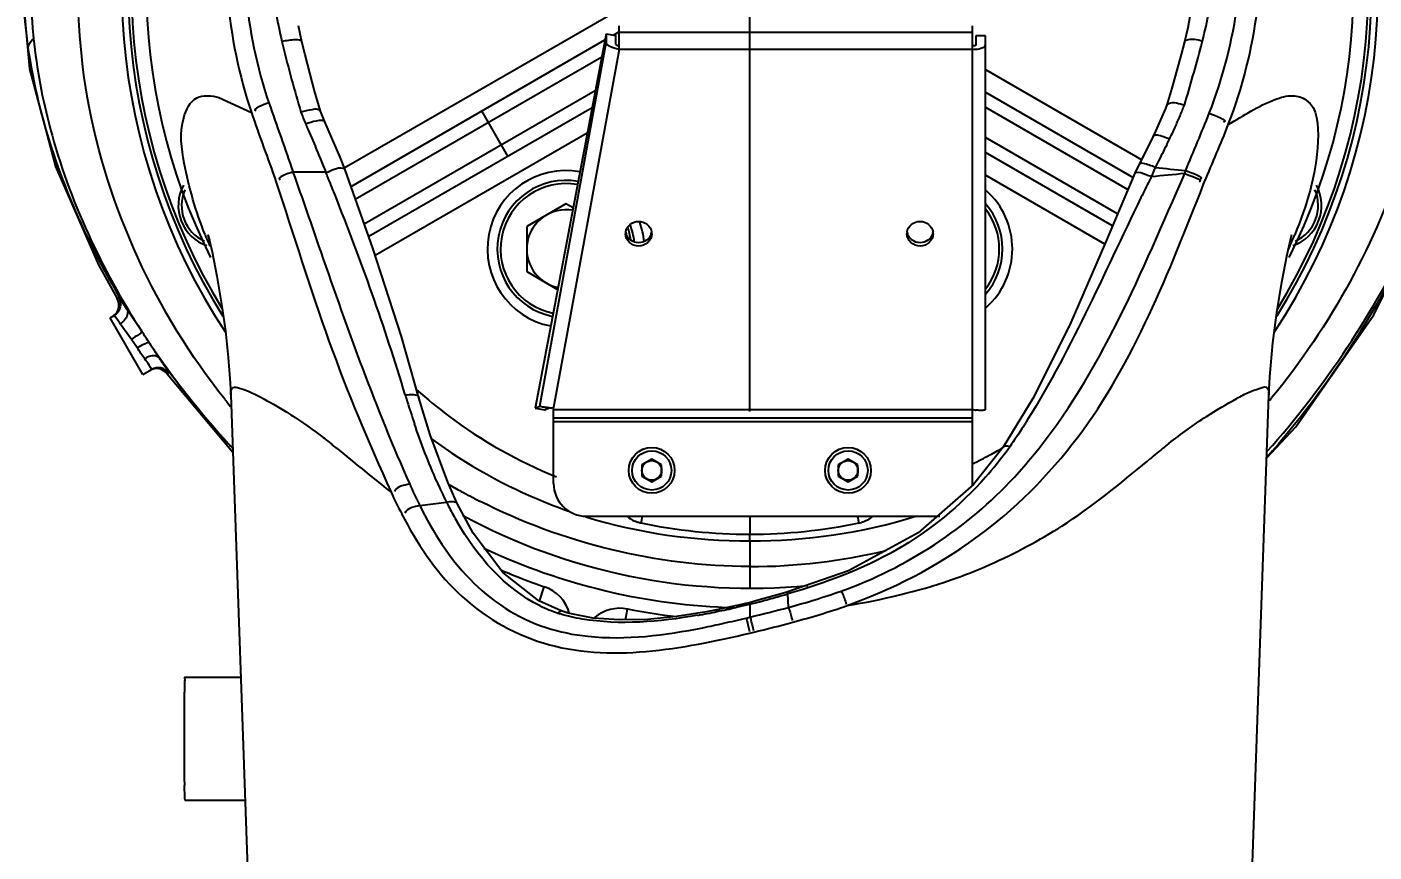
# Model space of a CAD drawing. Header units: millimetres. Extents: x 7426 to 8737, y 124 to 421.
# Drawn here: x 8496.61 to 8503.47, y 362.43 to 366.64 of the extents above; entities that cross this region are included whole.
import ezdxf

# ---------------------------------------------------------------- set-up
doc = ezdxf.new("R2010")
doc.units = ezdxf.units.MM
doc.linetypes.add('CENTER', pattern=[0.6, 0.375, -0.075, 0.075, -0.075])
for name, color, linetype in [('中心线', 7, 'Continuous'), ('外形图', 7, 'Continuous'), ('尺寸标注', 7, 'Continuous')]:
    doc.layers.add(name, color=color, linetype=linetype)
doc.styles.add('微软雅黑', font='msyh.ttc')
doc.dimstyles.new('尺寸标注_1_30比例', dxfattribs={"dimtxt": 2.1, "dimasz": 1.7, "dimexe": 0.5, "dimexo": 0.4, "dimgap": 0.5, "dimtad": 1, "dimdec": 1, "dimlfac": 30, "dimdsep": 46, "dimtxsty": '微软雅黑', "dimcen": 0.09, "dimadec": 0, "dimazin": 0, "dimtp": 0.01, "dimtm": 0.01, "dimtfac": 1, "dimtdec": 1, "dimtofl": 0, "dimtmove": 0, "dimatfit": 3, "dimfxl": 1, "dimtolj": 1, "dimarcsym": 0})

# ---------------------------------------------------------------- blocks, each defined once
blk = doc.blocks.new('*D1302')
at = {"layer": 'Defpoints', "color": 0}
for p in [(8500.291, 366.8456), (8435.7561, 338.8456), (8500.9407, 338.8456)]:
    blk.add_point(p, dxfattribs=at)
at = {"layer": '尺寸标注', "color": 0, "linetype": 'Continuous', "lineweight": -2}
for p, q in [((8499.891, 366.8456), (8435.2561, 366.8456)), ((8435.7561, 365.1456), (8435.7561, 340.5456)), ((8500.5407, 338.8456), (8435.2561, 338.8456))]:
    blk.add_line(p, q, dxfattribs=at)
at = {"layer": '尺寸标注', "color": 0}
for points in [[(8436.0394, 365.1456), (8435.4728, 365.1456), (8435.7561, 366.8456)], [(8435.4728, 340.5456), (8436.0394, 340.5456), (8435.7561, 338.8456)]]:
    blk.add_solid(points, dxfattribs=at)
at = {"layer": '尺寸标注', "color": 0, "insert": (8433.0856, 352.8456), "char_height": 2.1, "attachment_point": 2, "rotation": 90, "style": '微软雅黑'}
blk.add_mtext('\\A1;\\A1;840', dxfattribs=at)
blk = doc.blocks.new('*D1307')
at = {"layer": 'Defpoints', "color": 0}
for p in [(8500.291, 392.6122), (8561.0415, 322.1789), (8566.9943, 322.1789)]:
    blk.add_point(p, dxfattribs=at)
at = {"layer": '尺寸标注', "color": 0, "lineweight": -2}
for p, q in [((8500.691, 392.6122), (8567.4943, 392.6122)), ((8566.9943, 390.9122), (8566.9943, 323.8789)), ((8561.4415, 322.1789), (8567.4943, 322.1789))]:
    blk.add_line(p, q, dxfattribs=at)
at = {"layer": '尺寸标注', "color": 0}
for points in [[(8567.2776, 390.9122), (8566.7109, 390.9122), (8566.9943, 392.6122)], [(8566.7109, 323.8789), (8567.2776, 323.8789), (8566.9943, 322.1789)]]:
    blk.add_solid(points, dxfattribs=at)
at = {"layer": '尺寸标注', "color": 0, "insert": (8565.4036, 357.3956), "char_height": 2.1, "attachment_point": 5, "rotation": 90, "style": '微软雅黑'}
blk.add_mtext('\\A1;\\A1;2113', dxfattribs=at)

msp = doc.modelspace()

# ---------------------------------------------------------------- linework, layer by layer
at = {"layer": '中心线', "color": 7, "linetype": 'CENTER', "ltscale": 50}
msp.add_line((8500.291, 342.1789), (8500.291, 366.8456), dxfattribs=at)
at = {"layer": '外形图', "color": 0, "linetype": 'Continuous'}
for p, q in [((8498.224, 365.9216), (8499.762, 366.8096)), ((8498.0091, 366.563), (8497.9916, 366.6443)), ((8499.5586, 366.6041), (8499.1968, 364.6962)), ((8499.5586, 366.6041), (8499.5586, 366.5585)), ((8499.5586, 366.6041), (8499.6079, 366.5962)), ((8499.5958, 366.5981), (8499.6233, 366.614)), ((8499.6079, 366.5506), (8499.6079, 366.5962)), ((8499.6243, 366.5251), (8499.6243, 366.6452)), ((8499.6243, 366.6123), (8501.4243, 366.6123)), ((8501.4243, 364.3124), (8501.4243, 366.6452)), ((8501.441, 366.5935), (8501.441, 366.5479)), ((8501.491, 366.5935), (8501.441, 366.5935)), ((8501.491, 364.6896), (8501.491, 366.5935)), ((8502.5212, 366.6351), (8502.5043, 366.5639)), ((8498.2596, 365.8267), (8499.5528, 366.5733)), ((8499.2207, 364.7074), (8499.5586, 366.5585)), ((8499.6243, 366.5251), (8499.291, 364.699)), ((8501.4243, 366.5251), (8499.6243, 366.5251)), ((8498.2809, 365.762), (8499.5364, 366.4869)), ((8501.491, 366.4222), (8502.2871, 365.9625)), ((8498.1038, 366.21), (8498.0739, 366.3137)), ((8499.5036, 366.314), (8498.3271, 365.6347)), ((8502.4393, 366.3265), (8502.4145, 366.2416)), ((8497.5868, 366.2794), (8497.7525, 366.2025)), ((8501.491, 366.3067), (8502.2426, 365.8727)), ((8498.1259, 366.155), (8498.1036, 366.2105)), ((8499.4872, 366.2275), (8498.3495, 365.5707)), ((8499.0586, 365.9801), (8498.9253, 366.211)), ((8501.491, 366.2297), (8502.2163, 365.8109)), ((8498.0397, 366.118), (8498.078, 366.0301)), ((8498.1424, 366.1162), (8498.1259, 366.155)), ((8498.2034, 365.9751), (8498.1424, 366.1162)), ((8502.3575, 366.1082), (8502.3437, 366.0793)), ((8499.4626, 366.0979), (8498.3825, 365.4742)), ((8502.1638, 365.6873), (8501.491, 366.0758)), ((8502.3437, 366.0793), (8502.2869, 365.9661)), ((8498.2299, 365.9113), (8498.2034, 365.9751)), ((8502.1375, 365.6255), (8501.491, 365.9988)), ((8498.23, 365.9111), (8498.2299, 365.9113)), ((8502.2716, 365.9358), (8502.2516, 365.8938)), ((8502.2869, 365.9661), (8502.2716, 365.9358)), ((8502.5056, 365.8918), (8502.5108, 365.9073)), ((8498.1333, 365.8995), (8497.964, 365.8995)), ((8502.098, 365.5328), (8501.491, 365.8833)), ((8502.342, 365.8915), (8502.3356, 365.8754)), ((8502.6019, 365.8378), (8502.6068, 365.8499)), ((8499.3542, 365.7385), (8499.1542, 365.6231)), ((8499.3905, 365.7176), (8499.3542, 365.7385)), ((8499.1542, 365.6231), (8499.1542, 365.3921)), ((8499.1542, 365.3921), (8499.3116, 365.3013)), ((8497.0767, 365.2597), (8497.0685, 365.255)), ((8497.0322, 365.1566), (8497.0525, 365.1683)), ((8497.1989, 364.8679), (8497.0322, 365.1566)), ((8497.1937, 365.0878), (8497.1183, 365.2012)), ((8497.1412, 365.0459), (8497.0844, 365.1268)), ((8497.1989, 364.8679), (8497.2435, 364.8936)), ((8497.3223, 364.8707), (8497.3305, 364.8755)), ((8497.3223, 364.8707), (8497.658, 364.4719)), ((8501.7318, 364.7464), (8501.5801, 364.4974)), ((8499.1968, 364.6962), (8499.2207, 364.7074)), ((8499.1968, 364.6962), (8499.2461, 364.6882)), ((8499.2461, 364.6882), (8499.268, 364.6986)), ((8499.291, 364.3124), (8499.291, 364.699)), ((8499.291, 364.6896), (8501.4243, 364.6896)), ((8501.4243, 364.6457), (8499.291, 364.6457)), ((8499.291, 364.6291), (8501.4243, 364.6291)), ((8497.6573, 364.4906), (8497.6499, 364.4987)), ((8498.1885, 364.4902), (8498.2667, 364.4263)), ((8501.5801, 364.4974), (8501.5801, 364.4973)), ((8499.791, 364.4368), (8499.741, 364.4079)), ((8499.741, 364.4079), (8499.741, 364.3502)), ((8499.841, 364.4079), (8499.791, 364.4368)), ((8499.841, 364.3502), (8499.841, 364.4079)), ((8500.791, 364.4368), (8500.741, 364.4079)), ((8500.741, 364.4079), (8500.741, 364.3502)), ((8500.841, 364.4079), (8500.791, 364.4368)), ((8500.841, 364.3502), (8500.841, 364.4079)), ((8499.741, 364.3502), (8499.791, 364.3213)), ((8499.791, 364.3213), (8499.841, 364.3502)), ((8500.741, 364.3502), (8500.791, 364.3213)), ((8500.791, 364.3213), (8500.841, 364.3502)), ((8498.8006, 364.2107), (8498.752, 364.3198)), ((8498.6093, 364.1999), (8498.6776, 364.2086)), ((8498.6776, 364.2086), (8498.7458, 364.2173)), ((8498.8006, 364.2107), (8498.8006, 364.2107)), ((8499.4577, 364.1457), (8501.2577, 364.1457)), ((8500.2909, 364.1457), (8500.2909, 364.0522)), ((8500.2909, 364.0196), (8500.2909, 364.0522)), ((8500.2909, 364.0196), (8500.2909, 363.8889)), ((8500.2909, 363.8889), (8500.2909, 363.7789)), ((8500.7934, 363.8673), (8500.4789, 363.7582)), ((8499.2188, 363.7133), (8499.2438, 363.7865)), ((8499.3296, 363.6635), (8499.2168, 363.7142)), ((8500.3327, 363.717), (8500.2876, 363.7047)), ((8500.4627, 363.7535), (8500.3327, 363.717)), ((8500.4789, 363.7582), (8500.4627, 363.7535)), ((8500.4835, 363.7497), (8500.4789, 363.7582)), ((8500.4868, 363.6811), (8500.4835, 363.7497)), ((8499.313, 363.6518), (8499.3296, 363.6635)), ((8499.3653, 363.6522), (8499.3296, 363.6635)), ((8499.6575, 363.6175), (8499.6683, 363.6727)), ((8500.1208, 363.6686), (8500.0699, 363.6586)), ((8500.2474, 363.6957), (8500.1208, 363.6686)), ((8500.1234, 363.6597), (8500.1208, 363.6686)), ((8500.2723, 363.6922), (8500.2218, 363.6808)), ((8500.2693, 363.7006), (8500.2474, 363.6957)), ((8500.2877, 363.7047), (8500.2694, 363.7006)), ((8500.2827, 363.6945), (8500.2723, 363.6921)), ((8500.291, 363.6965), (8500.2827, 363.6945)), ((8500.2929, 363.6969), (8500.2879, 363.7047)), ((8500.291, 363.6964), (8500.291, 363.631)), ((8500.2715, 363.6263), (8500.291, 363.631)), ((8500.291, 363.5498), (8500.3114, 363.5545)), ((8497.4129, 363.3256), (8497.698, 363.3256)), ((8497.4129, 362.6989), (8497.7199, 362.6989))]:
    msp.add_line(p, q, dxfattribs=at)
for points in [[(8497.1325, 368.6308), (8496.9639, 368.3499), (8496.7446, 367.858), (8496.619, 367.3807), (8496.5781, 366.9102), (8496.6214, 366.4264), (8496.7537, 365.9283), (8496.9726, 365.4276), (8497.0685, 365.255)], [(8502.5559, 366.8537), (8502.5496, 366.7992), (8502.5212, 366.6351)], [(8498.0739, 366.3137), (8498.0254, 366.4966), (8498.0091, 366.563)], [(8502.5043, 366.5639), (8502.4871, 366.4984), (8502.4393, 366.3265)], [(8502.4147, 366.2422), (8502.4073, 366.2235), (8502.3575, 366.1082)], [(8498.6052, 364.7487), (8498.5167, 365.0618), (8498.3703, 365.5117), (8498.23, 365.9111)], [(8502.3552, 365.9233), (8502.3485, 365.9075), (8502.342, 365.8915)], [(8502.2516, 365.8938), (8502.1016, 365.5413), (8501.9211, 365.1214), (8501.7318, 364.7464)], [(8502.9229, 364.441), (8503.0715, 364.6007), (8503.4685, 365.1726), (8503.7782, 365.7938)], [(8497.5408, 365.5518), (8497.5318, 365.578), (8497.5336, 365.5706), (8497.5519, 365.4939), (8497.5768, 365.3691), (8497.6005, 365.2272), (8497.6196, 365.0903), (8497.6345, 364.9551), (8497.6443, 364.8263), (8497.6479, 364.7631)], [(8502.9341, 364.7628), (8502.9396, 364.8568), (8502.9551, 365.0288), (8502.9768, 365.1961), (8503.0012, 365.347), (8503.0252, 365.471), (8503.0443, 365.5546), (8503.0512, 365.5811)], [(8497.6478, 364.7642), (8497.8468, 359.0638), (8497.837, 353.2175), (8497.6159, 347.4026), (8497.2031, 341.7973)], [(8498.752, 364.3198), (8498.6627, 364.5598), (8498.605, 364.7496)], [(8503.3788, 341.7981), (8502.9661, 347.4023), (8502.745, 353.2177), (8502.7352, 359.0645), (8502.9342, 364.7643)], [(8501.5801, 364.4973), (8501.4291, 364.3079), (8501.1484, 364.0613), (8500.7934, 363.8673)], [(8499.2168, 363.7142), (8499.0322, 363.8594), (8498.8823, 364.0588), (8498.8006, 364.2107)], [(8500.0699, 363.6586), (8499.9172, 363.634), (8499.769, 363.6197), (8499.627, 363.6169), (8499.4925, 363.6268), (8499.3653, 363.6522)]]:
    msp.add_lwpolyline(points, dxfattribs=at)
for centre, radius in [((8499.791, 364.3791), 0.1167), ((8499.791, 364.3791), 0.1), ((8500.791, 364.3791), 0.1167), ((8500.791, 364.3791), 0.1), ((8499.791, 364.3791), 0.05), ((8500.791, 364.3791), 0.05)]:
    msp.add_circle(centre, radius, dxfattribs=at)
at = {"layer": '外形图', "color": 0}
for centre, radius, start, end in [((8500.291, 338.8456), 53.7667, 295, 170), ((8472.7164, 343.7077), 25.7597, 14.99999, 89.61716)]:
    msp.add_arc(centre, radius, start, end, dxfattribs=at)
at = {"layer": '外形图', "color": 0, "linetype": 'Continuous'}
for centre, radius, start, end in [((8500.291, 366.8456), 3.2, 99.08584, 213.39385), ((8500.291, 366.8456), 3.1667, 99.15871, 212.04565), ((8500.291, 366.8456), 3.15, 99.26819, 211.44089), ((8500.291, 366.8456), 3.1667, 327.95227, 80.84129), ((8500.291, 366.8456), 3.2, 326.62591, 80.91416), ((8500.291, 366.8456), 3.15, 328.5436, 80.73278), ((8500.291, 366.8456), 3.0745, 99.31628, 206.69211), ((8500.291, 366.8456), 3.0745, 333.2877, 79.71098), ((8499.8858, 367.036), 2.0337, 184.75047, 193.40912), ((8500.6092, 367.0837), 2.0526, 345.45475, 354.08855), ((8503.7977, 367.9697), 6.0555, 193.41888, 193.66899), ((8504.5839, 368.1683), 6.8664, 193.72909, 196.61687), ((8501.4244, 366.7148), 0.1897, 269.96811, 275.0141), ((8493.9156, 368.8339), 8.9713, 343.19681, 345.19188), ((8495.1612, 368.4975), 7.6811, 345.24283, 345.4527), ((8498.1084, 365.8867), 0.3346, 98.39849, 108.12366), ((8500.1121, 367.0145), 2.2581, 201.01647, 202.68766), ((8500.3707, 367.0709), 2.2891, 335.67806, 337.25185), ((8500.3564, 367.0769), 2.3046, 337.25158, 338.71797), ((8500.5294, 367.1904), 2.7109, 202.71567, 203.30397), ((8500.3357, 367.087), 2.3276, 334.02428, 335.67127), ((8499.8824, 367.3088), 2.8322, 333.37361, 334.00549), ((8491.9997, 363.381), 6.6306, 22.32356, 23.5488), ((8499.3542, 365.5076), 0.4, 79.74953, 258.77457), ((8514.2529, 359.8886), 13.3406, 152.97244, 153.10517), ((8503.6018, 377.2528), 11.3978, 263.72104, 264.50735), ((8492.6779, 363.615), 5.9119, 22.46937, 22.73312), ((8491.9436, 363.3129), 6.7058, 21.65483, 22.45663), ((8499.3542, 365.5076), 0.35, 79.82182, 258.70768), ((8499.3542, 365.5076), 0.3333, 79.84754, 258.67759), ((8507.7152, 363.1237), 6.0425, 153.10992, 154.02917), ((8506.7186, 363.6265), 4.9263, 152.83848, 153.08269), ((8503.6352, 353.3544), 12.5882, 95.14844, 95.92571), ((8497.5963, 365.7294), 0.2167, 151.66475, 250.86423), ((8497.5963, 365.7294), 0.2, 156.57524, 245.18615), ((8501.2278, 365.5076), 0.4, 311.88845, 48.11155), ((8502.9856, 365.7294), 0.2167, 289.13578, 28.33526), ((8502.9856, 365.7294), 0.2, 294.81386, 23.42476), ((8499.3542, 365.5076), 0.2, 80.23815, 258.28857), ((8501.2278, 365.5076), 0.35, 318.86765, 41.13235), ((8501.2278, 365.5076), 0.3333, 322.31665, 37.68335), ((8499.3542, 365.5076), 0.35, 5.99591, 20.93635), ((8499.3542, 365.5076), 0.4, 5.50513, 20), ((8499.6179, 366.4227), 2.2642, 201.81247, 202.70371), ((8499.7166, 365.5854), 0.059, 171.535, 179.9769), ((8499.7173, 365.6026), 0.0597, 188.42307, 196.41482), ((8499.717, 365.6026), 0.0594, 196.42015, 197.57706), ((8499.3542, 365.5076), 0.3333, 7.82381, 19.42794), ((8499.7316, 365.6026), 0.0594, 342.49537, 343.57885), ((8499.7313, 365.6026), 0.0597, 343.58427, 351.54259), ((8499.732, 365.5854), 0.059, 0.02297, 8.43048), ((8501.15, 365.5854), 0.059, 171.51544, 179.97682), ((8501.1506, 365.6026), 0.0597, 188.40398, 196.41407), ((8501.1504, 365.6026), 0.0594, 196.41933, 197.63113), ((8501.1649, 365.6026), 0.0594, 342.49681, 343.57897), ((8501.1647, 365.6026), 0.0597, 343.58443, 351.58659), ((8501.1653, 365.5854), 0.059, 0.02289, 8.47194), ((8500.9234, 366.4384), 2.3079, 336.51538, 338.16568), ((8499.6861, 366.4512), 2.3381, 202.70251, 203.39651), ((8500.8794, 366.4573), 2.3557, 336.17142, 336.51921), ((8497.011, 365.2213), 0.0667, 308.02085, 30.40427), ((8494.2719, 363.1757), 3.423, 34.7509, 34.92687), ((8484.9758, 357.0032), 14.6505, 33.21393, 33.4929), ((8500.9606, 367.5351), 4.4922, 213.92032, 222.2324), ((8501.0861, 367.655), 4.6658, 215.41501, 222.2881), ((8497.2686, 364.8311), 0.0667, 36.40092, 119.99868), ((8497.2768, 364.836), 0.0666, 36.38095, 120.00445), ((8500.393, 366.9484), 3.5468, 218.50747, 219.22796), ((8502.5157, 365.9575), 4.1553, 196.69647, 197.17761), ((8500.3957, 366.8227), 2.7163, 228.42945, 232.87629), ((8500.018, 367.1548), 3.7916, 320.36121, 320.64567), ((8502.6405, 365.9956), 4.2858, 197.1715, 198.76205), ((8499.2741, 364.9253), 0.227, 268.43478, 268.93727), ((8499.2741, 364.925), 0.2267, 268.93694, 269.78767), ((8499.2742, 364.9189), 0.2205, 269.75229, 274.37201), ((8501.4701, 364.9002), 0.2155, 257.73354, 262.10947), ((8501.4701, 364.8998), 0.2152, 262.0937, 262.37647), ((8501.1419, 367.6974), 4.7356, 222.21296, 222.49023), ((8493.879, 359.2064), 6.8184, 50.79948, 51.06199), ((8500.0682, 365.6004), 1.8978, 318.57844, 323.8591), ((8500.32, 366.6937), 2.5343, 298.07924, 299.76148), ((8500.0273, 365.6311), 1.949, 323.83959, 324.50902), ((8507.1239, 358.6659), 7.5042, 129.08378, 129.83442), ((8504.9883, 361.2883), 4.1221, 128.61954, 129.02278), ((8504.5847, 361.7929), 3.476, 128.41398, 128.61267), ((8516.3164, 386.6296), 28.6143, 230.89126, 231.39767), ((8500.2855, 366.7576), 2.6069, 295.90981, 298.08742), ((8499.6944, 366.1307), 2.6391, 317.42805, 320.53726), ((8500.906, 365.2956), 2.4144, 203.75009, 206.52686), ((8500.3793, 367.1063), 3.2344, 239.89836, 241.19738), ((8500.391, 367.1276), 3.2587, 241.19709, 243.05146), ((8499.4577, 364.3124), 0.1667, 180, 270), ((8501.2577, 364.3124), 0.1667, 356.61167, 0), ((8500.5589, 365.125), 2.0277, 206.59256, 207.49093), ((8500.3977, 365.0402), 1.8455, 207.46726, 210.03846), ((8500.2366, 366.6507), 2.6267, 247.96155, 250.68074), ((8500.291, 366.8456), 3.0667, 241.48091, 275.52897), ((8499.7747, 364.2741), 0.1691, 229.6116, 245.08977), ((8484.6267, 367.2111), 15.4249, 348.40064, 348.53713), ((8513.6916, 366.7534), 13.1154, 191.46829, 191.6288), ((8500.8162, 364.2508), 0.144, 281.68969, 287.16633), ((8500.291, 366.8456), 3.1667, 244.66062, 268.54905), ((8500.2884, 366.8982), 3.0093, 270.04818, 283.3822), ((8500.291, 366.8456), 3.2333, 246.88674, 251.10311), ((8499.1791, 363.5973), 0.2, 16.05932, 71.10311), ((8495.9021, 380.1607), 17.039, 284.92661, 285.12111), ((8497.3377, 374.8371), 11.5252, 285.13504, 285.55355), ((8499.1561, 368.3277), 4.7667, 285.47681, 286.16952), ((8499.5746, 364.4172), 0.8089, 244.20893, 251.13256), ((8499.5159, 364.2446), 0.6265, 251.11135, 252.26327), ((8499.6298, 363.4765), 0.2, 78.89689, 130.48711), ((8500.291, 366.8456), 3.2333, 258.89689, 263.3789), ((8499.4553, 366.862), 3.2713, 280.00747, 281.7839), ((8499.7918, 365.4893), 1.8586, 280.27136, 281.80851), ((8499.4628, 367.0623), 3.4656, 281.81105, 282.65108), ((8498.9901, 368.8104), 5.3394, 281.46866, 282.62562), ((8497.8426, 373.9357), 10.5916, 282.62289, 283.25697)]:
    msp.add_arc(centre, radius, start, end, dxfattribs=at)
for points, knots in [([(8497.6176, 364.7402), (8497.2672, 365.1805), (8496.8909, 365.9896), (8496.8452, 367.1294), (8497.1032, 368.2422), (8497.9273, 369.4535), (8498.945, 370.0332), (8499.4848, 370.1949)], [0, 0, 0, 0, 0.249382, 0.374982, 0.500615, 0.750229, 1, 1, 1, 1]), ([(8500.291, 369.6055), (8499.8775, 369.6073), (8499.0383, 369.4142), (8498.0552, 368.5956), (8497.5546, 367.429), (8497.6242, 366.5834), (8497.7525, 366.2025)], [0, 0, 0, 0, 0.252663, 0.504685, 0.754386, 1, 1, 1, 1]), ([(8502.7275, 366.1413), (8502.8729, 366.5176), (8502.9824, 367.361), (8502.5241, 368.5521), (8501.5531, 369.3995), (8500.7084, 369.6036), (8500.291, 369.6055)], [0, 0, 0, 0, 0.245346, 0.493947, 0.746168, 1, 1, 1, 1]), ([(8500.2892, 369.5186), (8499.8912, 369.5199), (8499.0839, 369.335), (8498.1351, 368.5516), (8497.6492, 367.4312), (8497.7167, 366.6176), (8497.8411, 366.2521)], [0, 0, 0, 0, 0.252824, 0.504971, 0.754657, 1, 1, 1, 1]), ([(8502.6303, 366.1991), (8502.7717, 366.5593), (8502.8802, 367.3689), (8502.4389, 368.5129), (8501.5025, 369.3235), (8500.6904, 369.5172), (8500.2892, 369.5186)], [0, 0, 0, 0, 0.245056, 0.493552, 0.745911, 1, 1, 1, 1]), ([(8496.6158, 366.5351), (8496.5824, 366.769), (8496.5786, 367.219), (8496.764, 367.9814), (8497.0269, 368.4678), (8497.2225, 368.7414)], [0, 0, 0, 0, 0.303088, 0.568616, 1, 1, 1, 1]), ([(8496.9224, 368.162), (8496.8192, 367.938), (8496.6436, 367.4223), (8496.6121, 366.8727), (8496.6425, 366.5808)], [0, 0, 0, 0, 0.456579, 1, 1, 1, 1]), ([(8496.6158, 366.5351), (8496.6161, 366.5388), (8496.6201, 366.5564), (8496.6323, 366.5709), (8496.6425, 366.5808)], [0, 0, 0, 0, 0.206777, 1, 1, 1, 1]), ([(8497.1183, 365.2012), (8497.0628, 365.2917), (8496.829, 365.7066), (8496.6681, 366.1682), (8496.6158, 366.5351)], [0, 0, 0, 0, 0.222554, 1, 1, 1, 1]), ([(8496.6424, 366.5808), (8496.6585, 366.426), (8496.757, 365.8995), (8496.9885, 365.4053), (8497.1937, 365.0878)], [0, 0, 0, 0, 0.291617, 1, 1, 1, 1]), ([(8498.0091, 366.563), (8498.0064, 366.5739), (8497.9577, 366.5737), (8497.9303, 366.5697), (8497.9075, 366.5644)], [0, 0, 0, 0, 0.324069, 1, 1, 1, 1]), ([(8499.6243, 366.5251), (8499.6083, 366.5277), (8499.5866, 366.5337), (8499.5648, 366.5465), (8499.5586, 366.5549), (8499.5586, 366.5585)], [0, 0, 0, 0, 0.634392, 0.859394, 1, 1, 1, 1]), ([(8499.6079, 366.5506), (8499.6079, 366.5483), (8499.6149, 366.5443), (8499.6203, 366.5429), (8499.6243, 366.5422)], [0, 0, 0, 0, 0.359008, 1, 1, 1, 1]), ([(8501.441, 366.5479), (8501.441, 366.5458), (8501.4336, 366.5425), (8501.4283, 366.5422), (8501.4243, 366.5422)], [0, 0, 0, 0, 0.347223, 1, 1, 1, 1]), ([(8501.441, 366.5258), (8501.4533, 366.5269), (8501.4703, 366.5289), (8501.491, 366.5413), (8501.491, 366.5479)], [0, 0, 0, 0, 0.651646, 1, 1, 1, 1]), ([(8502.5043, 366.5639), (8502.5053, 366.5677), (8502.5365, 366.5858), (8502.5689, 366.5742), (8502.596, 366.5682)], [0, 0, 0, 0, 0.122402, 1, 1, 1, 1]), ([(8503.7394, 366.4521), (8503.7115, 366.2966), (8503.5604, 365.685), (8503.2487, 365.1148), (8502.9499, 364.7504)], [0, 0, 0, 0, 0.250995, 1, 1, 1, 1]), ([(8497.5158, 365.5814), (8497.4689, 365.6985), (8497.4128, 365.8955), (8497.3795, 366.1375), (8497.4582, 366.299), (8497.5505, 366.29), (8497.5868, 366.2794)], [0, 0, 0, 0, 0.447914, 0.722757, 0.865674, 1, 1, 1, 1]), ([(8502.4143, 366.2406), (8502.4159, 366.2448), (8502.4445, 366.2643), (8502.4782, 366.248), (8502.5038, 366.2404)], [0, 0, 0, 0, 0.142496, 1, 1, 1, 1]), ([(8502.7275, 366.1413), (8502.8036, 366.1889), (8502.9063, 366.252), (8503.0475, 366.2979), (8503.1818, 366.2571), (8503.1969, 365.937), (8503.1265, 365.7318), (8503.0657, 365.58)], [0, 0, 0, 0, 0.23529, 0.316232, 0.38024, 0.571383, 1, 1, 1, 1]), ([(8498.1042, 366.2085), (8498.102, 366.2141), (8498.085, 366.2225), (8498.0694, 366.2192), (8498.0595, 366.2177)], [0, 0, 0, 0, 0.374093, 1, 1, 1, 1]), ([(8498.1258, 366.155), (8498.1238, 366.1598), (8498.1058, 366.1643), (8498.092, 366.1616), (8498.0823, 366.1598)], [0, 0, 0, 0, 0.341902, 1, 1, 1, 1]), ([(8502.4281, 366.0675), (8502.4183, 366.0717), (8502.3945, 366.0792), (8502.3516, 366.0955), (8502.3438, 366.0792)], [0, 0, 0, 0, 0.372533, 1, 1, 1, 1]), ([(8502.9241, 364.4749), (8503.2213, 364.8074), (8503.5573, 365.3149), (8503.7861, 365.8673), (8503.8368, 366.01)], [0, 0, 0, 0, 0.746461, 1, 1, 1, 1]), ([(8503.8504, 366.0246), (8503.7993, 365.878), (8503.568, 365.311), (8503.227, 364.7894), (8502.9252, 364.4469)], [0, 0, 0, 0, 0.25389, 1, 1, 1, 1]), ([(8498.2295, 365.9115), (8498.2279, 365.9152), (8498.1907, 365.928), (8498.1602, 365.9058), (8498.1323, 365.8952)], [0, 0, 0, 0, 0.118059, 1, 1, 1, 1]), ([(8502.3552, 365.9233), (8502.3455, 365.9276), (8502.3221, 365.9354), (8502.2797, 365.9518), (8502.2717, 365.9358)], [0, 0, 0, 0, 0.372222, 1, 1, 1, 1]), ([(8497.8766, 365.852), (8497.9669, 365.5808), (8498.1313, 365.0415), (8498.3479, 364.5201), (8498.4636, 364.2677)], [0, 0, 0, 0, 0.507244, 1, 1, 1, 1]), ([(8497.9634, 365.8995), (8498.0118, 365.7644), (8498.1946, 365.2286), (8498.3865, 364.6947), (8498.5582, 364.3085)], [0, 0, 0, 0, 0.253517, 1, 1, 1, 1]), ([(8500.7779, 363.6879), (8501.0137, 363.7708), (8501.459, 363.9993), (8502.1594, 364.6984), (8502.4247, 365.3908), (8502.6019, 365.8378)], [0, 0, 0, 0, 0.256828, 0.505835, 1, 1, 1, 1]), ([(8502.2555, 365.8964), (8502.2547, 365.8962), (8502.2531, 365.8957), (8502.252, 365.8944), (8502.2517, 365.8938)], [0, 0, 0, 0, 0.563364, 1, 1, 1, 1]), ([(8502.3356, 365.8754), (8502.327, 365.879), (8502.3014, 365.8878), (8502.2733, 365.9009), (8502.2555, 365.8964)], [0, 0, 0, 0, 0.338173, 1, 1, 1, 1]), ([(8499.6583, 365.5941), (8499.6605, 365.6088), (8499.6776, 365.6377), (8499.7243, 365.6533), (8499.7711, 365.6377), (8499.7882, 365.6087), (8499.7904, 365.594)], [0, 0, 0, 0, 0.24501, 0.499998, 0.754983, 1, 1, 1, 1]), ([(8501.0916, 365.5941), (8501.0938, 365.6088), (8501.1109, 365.6377), (8501.1577, 365.6533), (8501.2044, 365.6377), (8501.2215, 365.6088), (8501.2237, 365.5941)], [0, 0, 0, 0, 0.245003, 0.499984, 0.75498, 1, 1, 1, 1]), ([(8499.791, 365.5854), (8499.791, 365.5693), (8499.7755, 365.5352), (8499.7243, 365.5164), (8499.6731, 365.5352), (8499.6577, 365.5693), (8499.6577, 365.5854)], [0, 0, 0, 0, 0.24451, 0.499992, 0.755477, 1, 1, 1, 1]), ([(8499.7882, 365.5847), (8499.7842, 365.5719), (8499.7663, 365.5482), (8499.7244, 365.5356), (8499.6824, 365.5482), (8499.6645, 365.5718), (8499.6604, 365.5846)], [0, 0, 0, 0, 0.2456, 0.499977, 0.754367, 1, 1, 1, 1]), ([(8501.2243, 365.5854), (8501.2243, 365.5693), (8501.2089, 365.5352), (8501.1577, 365.5164), (8501.1065, 365.5352), (8501.091, 365.5693), (8501.091, 365.5854)], [0, 0, 0, 0, 0.24451, 0.499992, 0.755477, 1, 1, 1, 1]), ([(8501.2216, 365.5847), (8501.2175, 365.5719), (8501.1996, 365.5482), (8501.1577, 365.5356), (8501.1158, 365.5481), (8501.0979, 365.5718), (8501.0938, 365.5846)], [0, 0, 0, 0, 0.245603, 0.499961, 0.754349, 1, 1, 1, 1]), ([(8497.1183, 365.2012), (8497.1127, 365.2097), (8497.103, 365.2238), (8497.0903, 365.2442), (8497.0824, 365.2519), (8497.0781, 365.2605), (8497.0767, 365.2597)], [0, 0, 0, 0, 0.422821, 0.73731, 0.931635, 1, 1, 1, 1]), ([(8497.0784, 365.1354), (8497.0725, 365.1438), (8497.0644, 365.1498), (8497.0557, 365.1701), (8497.0525, 365.1683)], [0, 0, 0, 0, 0.736426, 1, 1, 1, 1]), ([(8497.1183, 365.2012), (8497.128, 365.1838), (8497.1137, 365.1481), (8497.0916, 365.1313), (8497.0844, 365.1268)], [0, 0, 0, 0, 0.699649, 1, 1, 1, 1]), ([(8497.1937, 365.0878), (8497.1934, 365.0806), (8497.1683, 365.0683), (8497.1539, 365.0543), (8497.1412, 365.0459)], [0, 0, 0, 0, 0.321049, 1, 1, 1, 1]), ([(8497.2329, 365.0282), (8497.227, 365.033), (8497.2008, 365.0197), (8497.1833, 365.0115), (8497.1707, 365.0032)], [0, 0, 0, 0, 0.33429, 1, 1, 1, 1]), ([(8497.2835, 364.9512), (8497.2803, 364.9553), (8497.2568, 364.9702), (8497.2265, 364.9593), (8497.2087, 364.9481)], [0, 0, 0, 0, 0.199136, 1, 1, 1, 1]), ([(8497.2361, 364.9081), (8497.2344, 364.9107), (8497.2255, 364.9242), (8497.2162, 364.9374), (8497.2087, 364.9481)], [0, 0, 0, 0, 0.19378, 1, 1, 1, 1]), ([(8497.3305, 364.8755), (8497.3322, 364.8765), (8497.3239, 364.886), (8497.3193, 364.8983), (8497.3018, 364.9229), (8497.2905, 364.9408), (8497.2835, 364.9512)], [0, 0, 0, 0, 0.067211, 0.262951, 0.579063, 1, 1, 1, 1]), ([(8497.2435, 364.8936), (8497.2447, 364.8944), (8497.2395, 364.9013), (8497.2382, 364.9047), (8497.2361, 364.9081)], [0, 0, 0, 0, 0.258214, 1, 1, 1, 1]), ([(8497.6478, 364.7642), (8497.6471, 364.7772), (8497.6506, 364.8116), (8497.6988, 364.7964), (8497.741, 364.7829), (8497.8235, 364.7405), (8497.9457, 364.6696), (8498.0471, 364.601), (8498.1017, 364.5593)], [0, 0, 0, 0, 0.071202, 0.130554, 0.219915, 0.334794, 0.624625, 1, 1, 1, 1]), ([(8502.4249, 364.5165), (8502.4866, 364.5654), (8502.5991, 364.6477), (8502.7378, 364.7277), (8502.8291, 364.7784), (8502.8766, 364.7931), (8502.9287, 364.8144), (8502.9349, 364.7777), (8502.9342, 364.7643)], [0, 0, 0, 0, 0.382199, 0.67101, 0.785697, 0.875088, 0.934943, 1, 1, 1, 1]), ([(8499.2423, 364.7007), (8499.2371, 364.7015), (8499.2302, 364.7028), (8499.2233, 364.7054), (8499.221, 364.7067), (8499.2207, 364.7074)], [0, 0, 0, 0, 0.69116, 0.895263, 1, 1, 1, 1]), ([(8499.2679, 364.6984), (8499.2655, 364.6985), (8499.257, 364.6989), (8499.2484, 364.6997), (8499.2423, 364.7007)], [0, 0, 0, 0, 0.272626, 1, 1, 1, 1]), ([(8501.491, 364.6896), (8501.491, 364.6881), (8501.4847, 364.686), (8501.4759, 364.6849), (8501.4598, 364.6846), (8501.4481, 364.6857), (8501.4416, 364.6866)], [0, 0, 0, 0, 0.086732, 0.292651, 0.606727, 1, 1, 1, 1]), ([(8501.6142, 364.4996), (8501.6073, 364.5015), (8501.596, 364.5041), (8501.5832, 364.5007), (8501.5804, 364.4972)], [0, 0, 0, 0, 0.610695, 1, 1, 1, 1]), ([(8501.7038, 363.9929), (8501.7639, 364.0251), (8501.982, 364.1502), (8502.1764, 364.3113), (8502.317, 364.4283)], [0, 0, 0, 0, 0.27144, 1, 1, 1, 1]), ([(8501.4913, 364.3448), (8501.3621, 364.1985), (8501.0499, 363.9425), (8500.6749, 363.8054), (8500.4835, 363.7497)], [0, 0, 0, 0, 0.494659, 1, 1, 1, 1]), ([(8498.6093, 364.1999), (8498.6771, 364.0651), (8498.8402, 363.8022), (8499.1067, 363.6251), (8499.253, 363.5779)], [0, 0, 0, 0, 0.495254, 1, 1, 1, 1]), ([(8498.7458, 364.2173), (8498.7573, 364.22), (8498.7753, 364.223), (8498.7973, 364.2171), (8498.8006, 364.2107)], [0, 0, 0, 0, 0.623388, 1, 1, 1, 1]), ([(8498.5173, 364.1572), (8498.5927, 364.0115), (8498.7779, 363.7272), (8499.3939, 363.3614), (8499.9488, 363.4703), (8500.291, 363.5498)], [0, 0, 0, 0, 0.239867, 0.486101, 1, 1, 1, 1]), ([(8499.7366, 364.1097), (8499.7309, 364.1109), (8499.7196, 364.1139), (8499.7088, 364.1183), (8499.7035, 364.1207)], [0, 0, 0, 0, 0.50009, 1, 1, 1, 1]), ([(8500.7563, 363.7642), (8500.7581, 363.7607), (8500.7682, 363.7391), (8500.776, 363.7165), (8500.7814, 363.6974)], [0, 0, 0, 0, 0.167439, 1, 1, 1, 1]), ([(8500.2698, 363.6996), (8500.2697, 363.6997), (8500.2697, 363.6999), (8500.2695, 363.7), (8500.2694, 363.7)], [0, 0, 0, 0, 0.695772, 1, 1, 1, 1]), ([(8500.2723, 363.6922), (8500.2718, 363.6938), (8500.2711, 363.6963), (8500.2702, 363.6988), (8500.2698, 363.6996)], [0, 0, 0, 0, 0.65171, 1, 1, 1, 1]), ([(8500.4868, 363.6811), (8500.4882, 363.6776), (8500.4962, 363.6555), (8500.5026, 363.6329), (8500.5073, 363.6138)], [0, 0, 0, 0, 0.161209, 1, 1, 1, 1]), ([(8500.2715, 363.6263), (8500.2725, 363.6228), (8500.2791, 363.6002), (8500.2845, 363.5773), (8500.2886, 363.5579)], [0, 0, 0, 0, 0.157904, 1, 1, 1, 1]), ([(8500.2936, 363.6317), (8500.2937, 363.6279), (8500.2978, 363.6046), (8500.3046, 363.5821), (8500.3088, 363.5627)], [0, 0, 0, 0, 0.157871, 1, 1, 1, 1]), ([(8497.4129, 363.3256), (8497.4108, 363.3255), (8497.414, 363.3128), (8497.4099, 363.2997), (8497.4113, 363.2687), (8497.4099, 363.2312), (8497.4098, 363.184), (8497.4092, 363.1103), (8497.4091, 363.0522), (8497.4091, 363.0122)], [0, 0, 0, 0, 0.019353, 0.076291, 0.168688, 0.293025, 0.444547, 0.617365, 1, 1, 1, 1]), ([(8497.4091, 363.0122), (8497.4091, 362.96), (8497.409, 362.8816), (8497.411, 362.7772), (8497.4099, 362.7248), (8497.4129, 362.6989)], [0, 0, 0, 0, 0.500037, 0.750047, 1, 1, 1, 1])]:
    msp.add_open_spline(points, degree=3, knots=knots, dxfattribs=at)
for points in [[(8497.8411, 366.2521), (8497.8164, 366.244), (8497.7494, 366.2192), (8497.7744, 366.2122)], [(8497.8411, 366.2521), (8497.8811, 366.1342), (8497.9247, 366.0176), (8497.964, 365.8995)], [(8497.7524, 366.2025), (8497.792, 366.085), (8497.8366, 365.9693), (8497.8766, 365.852)], [(8502.5108, 365.9073), (8502.5501, 366.0048), (8502.5919, 366.1012), (8502.6303, 366.1991)], [(8502.6303, 366.1991), (8502.6576, 366.1899), (8502.7312, 366.1615), (8502.7035, 366.1535)], [(8498.0823, 366.1598), (8498.064, 366.1562), (8498.0461, 366.1505), (8498.0288, 366.1436)], [(8502.6068, 365.8499), (8502.6468, 365.9471), (8502.6896, 366.0432), (8502.7275, 366.1413)], [(8502.4143, 366.0395), (8502.3994, 366.0099), (8502.3843, 365.9804), (8502.3692, 365.9509)], [(8502.5108, 365.9073), (8502.5379, 365.898), (8502.6099, 365.8727), (8502.5835, 365.8615)], [(8497.9634, 365.8995), (8497.9392, 365.8917), (8497.8744, 365.8711), (8497.8977, 365.8609)], [(8501.7319, 364.4534), (8502.0782, 364.8735), (8502.2868, 365.3933), (8502.5056, 365.8918)], [(8502.5056, 365.8918), (8502.5324, 365.8828), (8502.6051, 365.8588), (8502.5787, 365.8488)], [(8498.5356, 364.7637), (8498.4317, 365.1101), (8498.3097, 365.4513), (8498.1762, 365.7874)], [(8502.2829, 365.7698), (8502.0913, 365.3771), (8501.9181, 364.9726), (8501.6839, 364.6036)], [(8497.0767, 365.2597), (8497.0892, 365.2384), (8497.0872, 365.2052), (8497.0721, 365.1855)], [(8497.0721, 365.1855), (8497.0668, 365.1786), (8497.0601, 365.1726), (8497.0525, 365.1683)], [(8497.1707, 365.0032), (8497.1612, 365.017), (8497.1517, 365.0309), (8497.142, 365.0445)], [(8497.2835, 364.9512), (8497.2665, 364.9768), (8497.2497, 365.0025), (8497.2329, 365.0282)], [(8497.2087, 364.9481), (8497.1959, 364.9664), (8497.1834, 364.9848), (8497.1707, 365.0032)], [(8498.5356, 364.7637), (8498.559, 364.7669), (8498.5996, 364.7725), (8498.6049, 364.7495)], [(8498.6961, 364.3232), (8498.6537, 364.4193), (8498.6163, 364.5177), (8498.5825, 364.6172)], [(8498.7563, 364.6569), (8498.924, 364.5298), (8499.111, 364.4259), (8499.3058, 364.3463)], [(8501.6839, 364.6036), (8501.6616, 364.5684), (8501.6384, 364.5336), (8501.6142, 364.4996)], [(8498.1017, 364.5593), (8498.1228, 364.5432), (8498.1436, 364.5266), (8498.1643, 364.5099)], [(8498.6705, 364.5388), (8498.8487, 364.4074), (8499.0457, 364.299), (8499.251, 364.2159)], [(8500.7563, 363.7642), (8501.0881, 363.8818), (8501.3996, 364.0863), (8501.6379, 364.3453)], [(8498.4636, 364.2677), (8498.4806, 364.2305), (8498.4976, 364.193), (8498.5187, 364.158)], [(8498.5582, 364.3085), (8498.5302, 364.3032), (8498.4921, 364.2983), (8498.4809, 364.2722)], [(8498.5582, 364.3085), (8498.5744, 364.2719), (8498.5905, 364.2352), (8498.6107, 364.2007)], [(8498.6093, 364.1999), (8498.5817, 364.194), (8498.5458, 364.1873), (8498.5338, 364.1618)], [(8500.2909, 363.8889), (8499.8187, 363.8889), (8499.3351, 364.0087), (8498.9142, 364.2227)], [(8499.4546, 364.1431), (8499.7236, 364.0593), (8500.0091, 364.0196), (8500.2909, 364.0196)], [(8500.2909, 364.0196), (8500.5756, 364.0196), (8500.8641, 364.06), (8501.1356, 364.1456)], [(8500.9167, 364.1453), (8500.8998, 364.131), (8500.8798, 364.1197), (8500.8587, 364.1131)], [(8499.2227, 363.6889), (8499.0423, 363.7762), (8498.9004, 363.943), (8498.8001, 364.1164)], [(8500.2909, 364.0522), (8500.1052, 364.0522), (8499.9186, 364.0722), (8499.7366, 364.1097)], [(8500.8454, 364.1097), (8500.6634, 364.0722), (8500.4767, 364.0522), (8500.2909, 364.0522)], [(8501.3144, 363.8208), (8501.4484, 363.8674), (8501.5787, 363.9259), (8501.7038, 363.9929)], [(8500.7857, 363.6899), (8500.9646, 363.721), (8501.1429, 363.7611), (8501.3144, 363.8208)], [(8500.4868, 363.6811), (8500.5775, 363.7058), (8500.6678, 363.7328), (8500.7563, 363.7642)], [(8499.4364, 363.6215), (8499.3988, 363.6278), (8499.3614, 363.6362), (8499.325, 363.6479)], [(8500.0238, 363.6405), (8499.8309, 363.6066), (8499.6296, 363.5891), (8499.4364, 363.6215)], [(8500.291, 363.6312), (8500.3564, 363.6471), (8500.4218, 363.6633), (8500.4869, 363.6808)], [(8500.5102, 363.6059), (8500.6028, 363.6312), (8500.6952, 363.6578), (8500.7857, 363.6899)], [(8499.253, 363.5779), (8499.3219, 363.5557), (8499.3936, 363.5416), (8499.4655, 363.5339)], [(8499.4655, 363.5339), (8499.6604, 363.5132), (8499.8597, 363.5388), (8500.0518, 363.5776)], [(8500.3114, 363.5545), (8500.3778, 363.5711), (8500.4442, 363.5878), (8500.5102, 363.6059)]]:
    msp.add_open_spline(points, degree=3, dxfattribs=at)

# ---------------------------------------------------------------- dimensions: what is measured, and where the dimension line sits
at = {"layer": '尺寸标注'}
dim = msp.add_linear_dim(base=(8566.9943, 322.1789), p1=(8500.291, 392.6122), p2=(8561.0415, 322.1789), angle=90, text='\\A1;2113', dimstyle='尺寸标注_1_30比例', dxfattribs=at)
dim.commit()
dim.dimension.update_dxf_attribs({"geometry": '*D1307', "text_midpoint": (8566.9943, 357.3956), "dimtype": 160})
at = {"layer": '尺寸标注', "color": 0, "linetype": 'Continuous'}
dim = msp.add_linear_dim(base=(8435.7561, 338.8456), p1=(8500.291, 366.8456), p2=(8500.9407, 338.8456), angle=270, text='\\A1;840', dimstyle='尺寸标注_1_30比例', dxfattribs=at)
dim.commit()
dim.dimension.update_dxf_attribs({"geometry": '*D1302', "text_midpoint": (8435.7561, 352.8456), "dimtype": 160})

doc.saveas('drawing.dxf')
